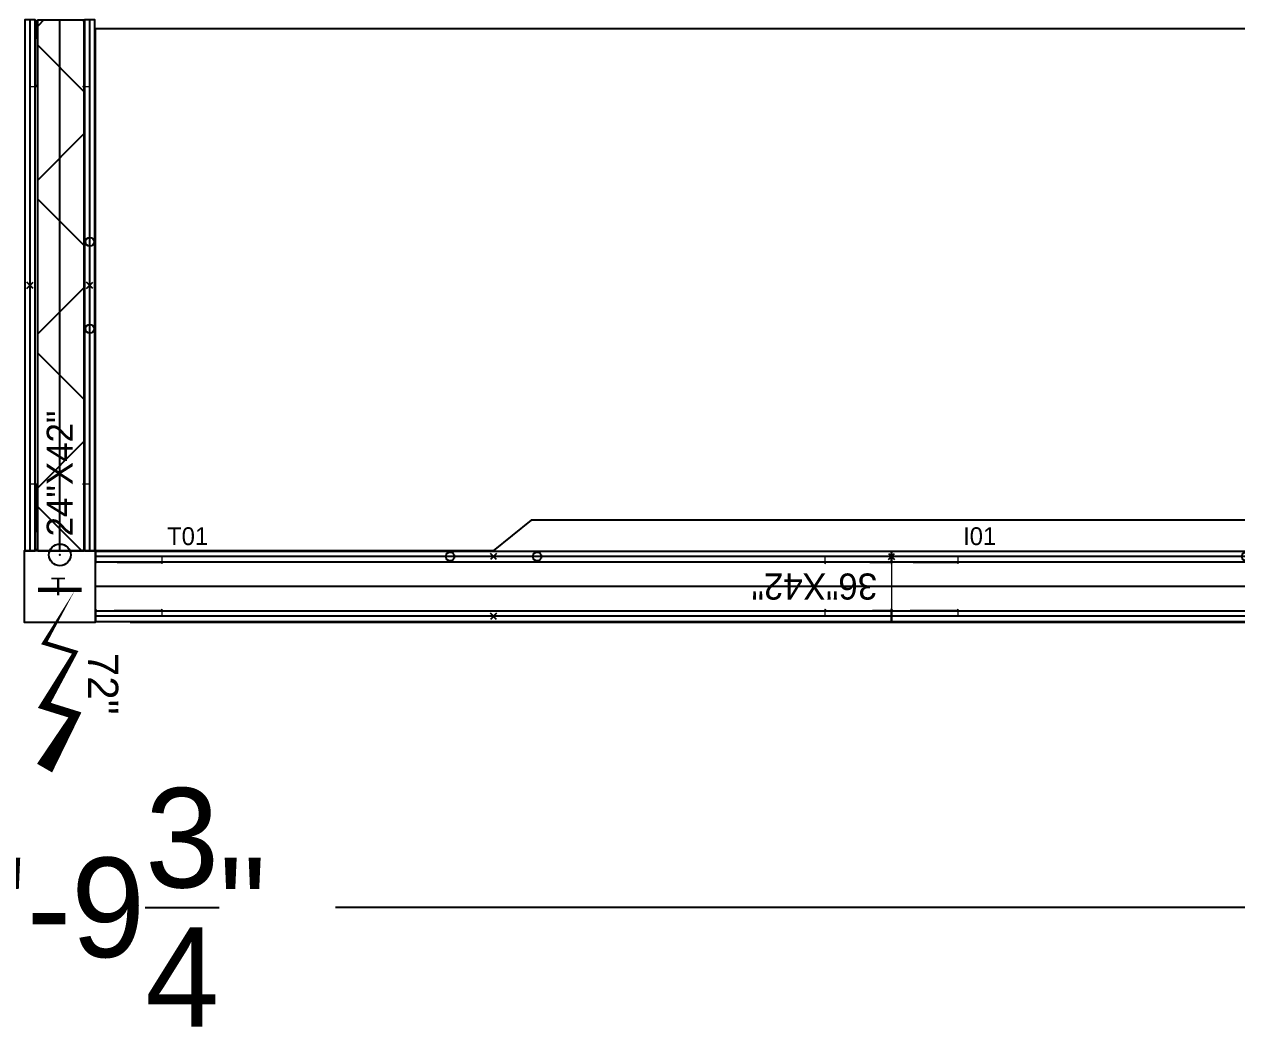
# Model space of a CAD drawing. Header units: inches. Extents: x 126 to 13186, y 9 to 361.
# Drawn here: x 9355.7 to 9410.6, y 9.4 to 54.8 of the extents above; entities that cross this region are included whole.
import ezdxf
from ezdxf.enums import TextEntityAlignment as Align

# ---------------------------------------------------------------- set-up
doc = ezdxf.new("R2010")
doc.units = ezdxf.units.IN
doc.header["$MEASUREMENT"] = 0
for name, color, linetype in [('DD2D', 7, 'Continuous'), ('DD2D_Geometry', 7, 'Continuous'), ('ELECTRI', 7, 'Continuous'), ('ENFASIS NEW', 7, 'Continuous'), ('Id Unión', 7, 'Continuous'), ('TEXT HARNESS', 7, 'Continuous')]:
    doc.layers.add(name, color=color, linetype=linetype)
doc.styles.add('ARIAL', font='arial.ttf')
doc.styles.get("Standard").update_dxf_attribs({"font": 'stylu.ttf'})
doc.dimstyles.get("Standard").update_dxf_attribs({"dimscale": 25, "dimtxt": 0.18, "dimasz": 0.18, "dimexe": 0.18, "dimexo": 0.0625, "dimgap": 0.09, "dimtad": 0, "dimtih": 1, "dimtoh": 1, "dimzin": 0, "dimdsep": 46, "dimlunit": 4, "dimtxsty": 'Standard', "dimcen": 0.09, "dimadec": 0, "dimazin": 0, "dimtfac": 1, "dimtofl": 0, "dimtmove": 0, "dimatfit": 3, "dimfxl": 1, "dimtolj": 1, "dimtzin": 0, "dimarcsym": 0})

# ---------------------------------------------------------------- blocks, each defined once
blk = doc.blocks.new('DD101036422D')
at = {"color": 1, "linetype": 'Continuous', "lineweight": 0}
for p, q in [((0.0765, 0.026), (0.0765, 0.0343)), ((0.8385, 0.0343), (0.0765, 0.0343)), ((0.8385, 0.0343), (0.8385, 0.026)), ((0, -0.0255), (0, 0.0255)), ((0.0017, 0.0275), (0.0218, 0.0275)), ((0.002, 0.0275), (0.0215, 0.0275)), ((0.0747, 0.0275), (0.0215, 0.0275)), ((0.0747, 0.0275), (0.075, 0.0275)), ((0.8403, 0.0275), (0.84, 0.0275)), ((0.8403, 0.0275), (0.8935, 0.0275)), ((0.9133, 0.0275), (0.8932, 0.0275)), ((0.913, 0.0275), (0.8935, 0.0275)), ((0.915, -0.0255), (0.915, 0.0255)), ((0.025, -0.0275), (0.002, -0.0275)), ((0.025, -0.0275), (0.0747, -0.0275)), ((0.0747, -0.0275), (0.075, -0.0275)), ((0.0765, -0.0343), (0.0765, -0.026)), ((0.8385, -0.026), (0.8385, -0.0343)), ((0.8403, -0.0275), (0.84, -0.0275)), ((0.89, -0.0275), (0.8403, -0.0275)), ((0.89, -0.0275), (0.913, -0.0275)), ((0.8385, -0.0343), (0.0765, -0.0343))]:
    blk.add_line(p, q, dxfattribs=at)
at = {"color": 1}
for p, q in [((0.454, 0.0379), (0.461, 0.0308)), ((0.454, 0.0308), (0.461, 0.0379)), ((0.454, -0.0379), (0.461, -0.0308)), ((0.454, -0.0308), (0.461, -0.0379))]:
    blk.add_line(p, q, dxfattribs=at)
for centre in [(0.4075, -0.0343), (0.5075, -0.0343)]:
    blk.add_circle(centre, 0.005, dxfattribs=at)
at = {"color": 1, "linetype": 'Continuous', "lineweight": 0}
for centre, radius, start, end in [((0.002, 0.0255), 0.00203, 90, 180), ((0.075, 0.026), 0.00151, 10.021, 90), ((0.075, 0.026), 0.00151, 0, 10.021), ((0.84, 0.026), 0.00151, 90, 169.979), ((0.84, 0.026), 0.00151, 169.979, 180), ((0.84, 0.026), 0.00151, 169.979, 180), ((0.913, 0.0255), 0.00203, 0, 90), ((0.002, -0.0255), 0.00203, 180, 270), ((0.075, -0.026), 0.00151, 270, 349.979), ((0.075, -0.026), 0.00151, 349.979, 0), ((0.84, -0.026), 0.00151, 180, 190.021), ((0.84, -0.026), 0.00151, 180, 190.021), ((0.84, -0.026), 0.00151, 190.021, 270), ((0.913, -0.0255), 0.00203, 270, 0)]:
    blk.add_arc(centre, radius, start, end, dxfattribs=at)
at = {"color": 1}
for p in [(0.4575, 0.0343), (0.4575, -0.0343)]:
    blk.add_point(p, dxfattribs=at)
at = {"insert": (0.0165, 0.0151), "char_height": 0.03, "attachment_point": 1}
blk.add_mtext_dynamic_manual_height_columns('36"X42"', width=75.494015, gutter_width=12.5, heights=[0], dxfattribs=at)
blk = doc.blocks.new('SPACE_DD10103642')
blk.add_blockref('DD101036422D', (0, 0))
blk = doc.blocks.new('DD101024422D')
at = {"color": 1, "linetype": 'Continuous', "lineweight": 0}
for p, q in [((0.0765, 0.026), (0.0765, 0.0343)), ((0.5335, 0.0343), (0.0765, 0.0343)), ((0.5335, 0.0343), (0.5335, 0.026)), ((0, -0.0255), (0, 0.0255)), ((0.0017, 0.0275), (0.0218, 0.0275)), ((0.002, 0.0275), (0.0215, 0.0275)), ((0.0747, 0.0275), (0.0215, 0.0275)), ((0.0747, 0.0275), (0.075, 0.0275)), ((0.5353, 0.0275), (0.535, 0.0275)), ((0.5353, 0.0275), (0.5885, 0.0275)), ((0.6083, 0.0275), (0.5882, 0.0275)), ((0.608, 0.0275), (0.5885, 0.0275)), ((0.61, -0.0255), (0.61, 0.0255)), ((0.025, -0.0275), (0.002, -0.0275)), ((0.025, -0.0275), (0.0747, -0.0275)), ((0.0747, -0.0275), (0.075, -0.0275)), ((0.0765, -0.0343), (0.0765, -0.026)), ((0.5335, -0.026), (0.5335, -0.0343)), ((0.5353, -0.0275), (0.535, -0.0275)), ((0.585, -0.0275), (0.5353, -0.0275)), ((0.585, -0.0275), (0.608, -0.0275)), ((0.5335, -0.0343), (0.0765, -0.0343))]:
    blk.add_line(p, q, dxfattribs=at)
at = {"color": 1}
for p, q in [((0.3015, 0.0379), (0.3085, 0.0308)), ((0.3015, 0.0308), (0.3085, 0.0379)), ((0.3015, -0.0379), (0.3085, -0.0308)), ((0.3015, -0.0308), (0.3085, -0.0379))]:
    blk.add_line(p, q, dxfattribs=at)
for centre in [(0.255, -0.0343), (0.355, -0.0343)]:
    blk.add_circle(centre, 0.005, dxfattribs=at)
at = {"color": 1, "linetype": 'Continuous', "lineweight": 0}
for centre, radius, start, end in [((0.002, 0.0255), 0.00203, 90, 180), ((0.075, 0.026), 0.00151, 10.021, 90), ((0.075, 0.026), 0.00151, 0, 10.021), ((0.535, 0.026), 0.00151, 90, 169.979), ((0.535, 0.026), 0.00151, 169.979, 180), ((0.535, 0.026), 0.00151, 169.979, 180), ((0.608, 0.0255), 0.00203, 0, 90), ((0.002, -0.0255), 0.00203, 180, 270), ((0.075, -0.026), 0.00151, 270, 349.979), ((0.075, -0.026), 0.00151, 349.979, 0), ((0.535, -0.026), 0.00151, 180, 190.021), ((0.535, -0.026), 0.00151, 180, 190.021), ((0.535, -0.026), 0.00151, 190.021, 270), ((0.608, -0.0255), 0.00203, 270, 0)]:
    blk.add_arc(centre, radius, start, end, dxfattribs=at)
at = {"color": 1}
for p in [(0.305, 0.0343), (0.305, -0.0343)]:
    blk.add_point(p, dxfattribs=at)
at = {"insert": (0.0165, 0.0151), "char_height": 0.03, "attachment_point": 1}
blk.add_mtext_dynamic_manual_height_columns('24"X42"', width=75.494015, gutter_width=12.5, heights=[0], dxfattribs=at)
blk = doc.blocks.new('SPACE_DD10102442')
blk.add_blockref('DD101024422D', (0, 0))
blk = doc.blocks.new('DD40102472AB')
at = {"color": 1}
for p, q in [((0.0035, -0.0035), (-0.0035, 0.0035)), ((0.0035, 0.0035), (-0.0035, -0.0035))]:
    blk.add_line(p, q, dxfattribs=at)
blk.add_lwpolyline([(-0.4142, -0.0417), (0.4142, -0.0417), (0.458, -0.0067), (0.915, -0.0067), (0.915, -0.6067), (-0.915, -0.6067), (-0.915, -0.0067), (-0.458, -0.0067)], close=True)
blk.add_point((0, 0))
blk.add_point((0, 0))
blk.add_point((0, 0), dxfattribs=at)
blk = doc.blocks.new('818072')
at = {"color": 1}
blk.add_lwpolyline([(0.04, 0.0177, 0, 0.005, 0), (0.1012, -0.0177, 0.005, 0.005, 0), (0.112, 0.0177, 0.005, 0.01, 0), (0.173, -0.0176, 0.01, 0.01, 0), (0.184, 0.0177, 0.01, 0.02, 0), (0.245, -0.0176, 0.02, 0.02, 0)], format="xyseb", dxfattribs=at)
at = {"color": 1, "const_width": 0.005}
blk.add_lwpolyline([(0.04, 0.025), (0.04, -0.025)], dxfattribs=at)
at = {"color": 1}
blk.add_circle((0, 0), 0.0125, dxfattribs=at)
blk.add_point((0, 0), dxfattribs=at)
at = {"layer": 'TEXT HARNESS', "color": 1, "style": 'ARIAL'}
blk.add_text('72"', height=0.03469, dxfattribs=at).set_placement((0.148, 0.05), align=Align.MIDDLE)
blk = doc.blocks.new('*X60')
at = {"color": 0}
for p, q in [((8.0699, 4.5343), (8.1208, 4.5852)), ((8.1957, 4.5322), (8.1427, 4.5852)), ((8.2445, 4.5322), (8.2975, 4.5852)), ((8.3725, 4.5322), (8.3195, 4.5852)), ((8.4213, 4.5322), (8.4743, 4.5852)), ((8.5492, 4.5322), (8.4962, 4.5852)), ((8.5981, 4.5322), (8.6511, 4.5852)), ((8.6803, 4.578), (8.673, 4.5852))]:
    blk.add_line(p, q, dxfattribs=at)
blk = doc.blocks.new('808624')
at = {"color": 5}
for p, q in [((-0.6104, 0), (0, 0)), ((-0.6104, -0.053), (-0.6104, 0)), ((0, 0), (0, -0.053)), ((0, -0.053), (-0.6104, -0.053))]:
    blk.add_line(p, q, dxfattribs=at)
blk.add_blockref('*X60', (-8.6803, -4.5852), dxfattribs=at)
blk = doc.blocks.new('*D87')
at = {"color": 0, "lineweight": -2, "transparency": 16777216}
for p, q in [((9280.459, 26.165), (9280.459, 10.323)), ((9434.238, 26.165), (9434.238, 10.323)), ((9284.959, 14.823), (9344.876, 14.823)), ((9429.738, 14.823), (9369.821, 14.823))]:
    blk.add_line(p, q, dxfattribs=at)
at = {"color": 0, "transparency": 16777216}
for points in [[(9284.959, 15.573), (9284.959, 14.073), (9280.459, 14.823)], [(9429.738, 15.573), (9429.738, 14.073), (9434.238, 14.823)]]:
    blk.add_solid(points, dxfattribs=at)
at = {"layer": 'Defpoints', "color": 0, "transparency": 16777216}
for p in [(9280.459, 27.728), (9434.238, 27.728), (9434.238, 14.823)]:
    blk.add_point(p, dxfattribs=at)
at = {"color": 0, "transparency": 16777216, "insert": (9357.348, 14.823), "char_height": 4.5, "attachment_point": 5}
blk.add_mtext('\\A1;12\'-9{\\H1.000000x;\\S3/4;}"', dxfattribs=at)
blk = doc.blocks.new('*D88')
at = {"color": 0, "lineweight": -2, "transparency": 16777216}
for p, q in [((9360.521, 103.476), (9458.585, 103.476)), ((9454.085, 98.976), (9454.085, 73.361)), ((9454.085, 32.228), (9454.085, 57.843)), ((9360.521, 27.728), (9458.585, 27.728))]:
    blk.add_line(p, q, dxfattribs=at)
at = {"color": 0, "transparency": 16777216}
for points in [[(9453.335, 98.976), (9454.835, 98.976), (9454.085, 103.476)], [(9453.335, 32.228), (9454.835, 32.228), (9454.085, 27.728)]]:
    blk.add_solid(points, dxfattribs=at)
at = {"layer": 'Defpoints', "color": 0, "transparency": 16777216}
for p in [(9358.959, 103.476), (9454.085, 103.476), (9358.959, 27.728)]:
    blk.add_point(p, dxfattribs=at)
at = {"color": 0, "transparency": 16777216, "insert": (9454.085, 65.602), "char_height": 4.5, "attachment_point": 5}
blk.add_mtext('\\A1;6\'-3{\\H1.000000x;\\S3/4;}"', dxfattribs=at)

msp = doc.modelspace()

# ---------------------------------------------------------------- linework, layer by layer
at = {"layer": 'DD2D'}
for p, q in [((9355.994, 30.956), (9355.994, 54.972)), ((9357.344, 30.956), (9357.344, 54.972)), ((9358.695, 30.956), (9358.695, 54.972)), ((9394.982, 30.692), (9358.959, 30.692)), ((9431.006, 30.692), (9394.982, 30.692)), ((9358.959, 29.342), (9358.955, 29.342)), ((9394.982, 29.342), (9358.959, 29.342)), ((9394.982, 29.342), (9394.978, 29.342)), ((9431.006, 29.342), (9394.982, 29.342)), ((9394.982, 27.992), (9358.959, 27.992)), ((9431.006, 27.992), (9394.982, 27.992))]:
    msp.add_line(p, q, dxfattribs=at)
at = {"layer": 'DD2D_Geometry'}
for points in [[(9356.23, 30.956), (9356.23, 54.972), (9355.758, 54.972), (9355.758, 30.956)], [(9358.931, 30.956), (9358.931, 54.972), (9358.459, 54.972), (9358.459, 30.956)], [(9358.959, 30.956), (9355.734, 30.956), (9355.734, 27.728), (9358.959, 27.728)], [(9394.982, 30.929), (9358.959, 30.929), (9358.959, 30.456), (9394.982, 30.456)], [(9431.006, 30.929), (9394.982, 30.929), (9394.982, 30.456), (9431.006, 30.456)], [(9394.978, 29.342), (9394.982, 29.342), (9394.982, 29.342), (9394.978, 29.342)], [(9394.982, 28.228), (9358.959, 28.228), (9358.959, 27.755), (9394.982, 27.755)], [(9431.006, 28.228), (9394.982, 28.228), (9394.982, 27.755), (9431.006, 27.755)]]:
    msp.add_lwpolyline(points, close=True, dxfattribs=at)

# ---------------------------------------------------------------- block references
at = {"layer": 'DD2D_Geometry', "xscale": 39.3700787401575, "yscale": 39.3700787401575, "zscale": 39.3700787401575}
for name, p, rotation in [('SPACE_DD10102442', (9357.344, 30.956), 90), ('SPACE_DD10103642', (9394.982, 29.342), 180), ('SPACE_DD10103642', (9431.006, 29.342), 180)]:
    msp.add_blockref(name, p, dxfattribs=dict(at, rotation=rotation))
at = {"layer": 'ELECTRI', "xscale": 39.3700787401575, "yscale": 39.3700787401575, "zscale": 39.3700787401575}
for name, p, rotation in [('808624', (9356.342, 54.972), 90), ('818072', (9357.344, 30.769), 270)]:
    msp.add_blockref(name, p, dxfattribs=dict(at, rotation=rotation))
at = {"layer": 'ENFASIS NEW', "xscale": 39.3700787401575, "yscale": 39.3700787401575, "zscale": 39.3700787401575, "rotation": 180}
msp.add_blockref('DD40102472AB', (9394.982, 30.692), dxfattribs=at)

# ---------------------------------------------------------------- texts
at = {"layer": 'DD2D_Geometry'}
msp.add_text('T', height=0.807, dxfattribs=at).set_placement((9356.941, 28.939))
at = {"layer": 'Id Unión'}
for s, p in [('T01', (9362.196, 31.212)), ('I01', (9398.219, 31.212))]:
    msp.add_text(s, height=0.8071, dxfattribs=at).set_placement(p)

# ---------------------------------------------------------------- dimensions: what is measured, and where the dimension line sits
dim = msp.add_linear_dim(base=(9454.085, 103.476), p1=(9358.959, 27.728), p2=(9358.959, 103.476), angle=90, dimstyle='Standard')
dim.commit()
dim.dimension.update_dxf_attribs({"geometry": '*D88', "text_midpoint": (9454.085, 65.602)})
dim = msp.add_linear_dim(base=(9434.238, 14.823), p1=(9280.459, 27.728), p2=(9434.238, 27.728), dimstyle='Standard')
dim.commit()
dim.dimension.update_dxf_attribs({"geometry": '*D87', "text_midpoint": (9357.348, 14.823)})

doc.saveas('drawing.dxf')
